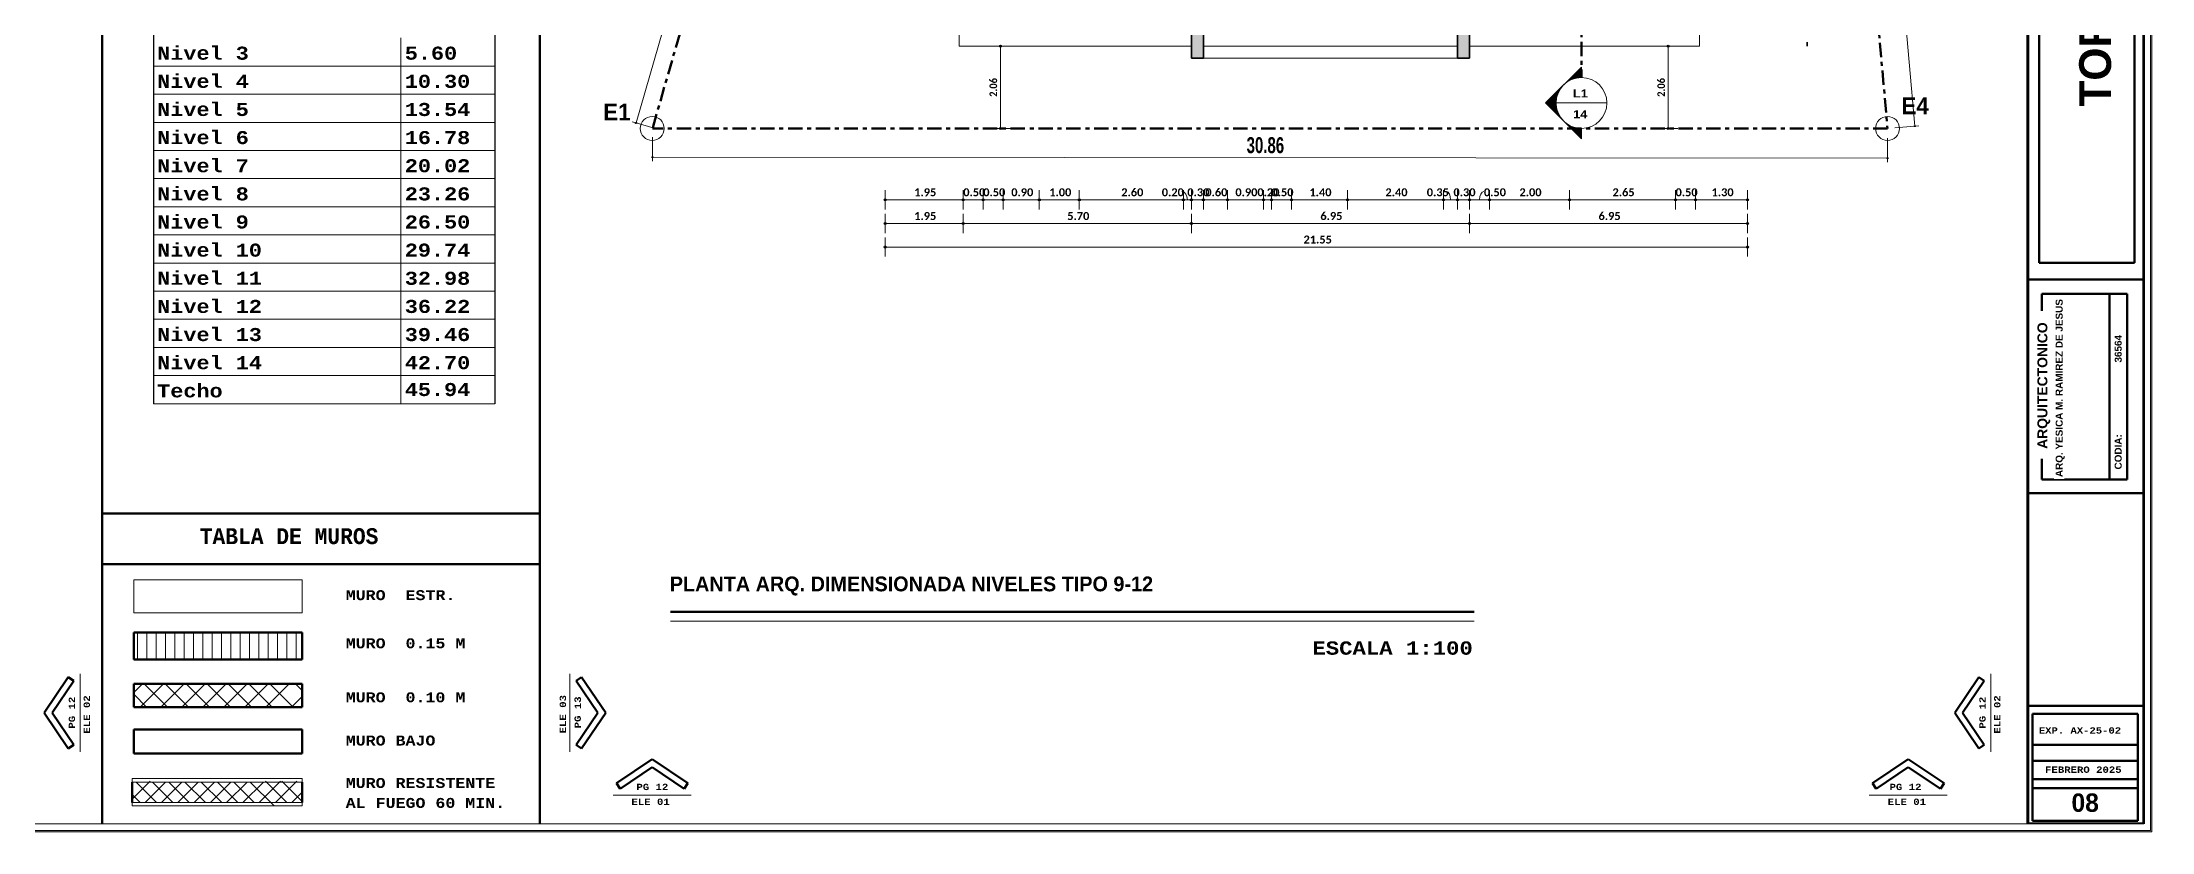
# Model space of a CAD drawing. Header units: metres. Extents: x -144 to 1000, y -717 to 29.
# Drawn here: x 666.9 to 719.6, y -589.1 to -569.4 of the extents above; entities that cross this region are included whole.
import ezdxf

# ---------------------------------------------------------------- set-up
doc = ezdxf.new("R2010")
doc.units = ezdxf.units.M
doc.linetypes.add('Basculante', pattern=[0.11625, 0.075, -0.04125])
doc.linetypes.add('Dash Dot 3_16_', pattern=[0.595313, 0.357187, -0.119063, 0, -0.119063])
doc.layers.get('0').update_dxf_attribs({"color": 1})
for name, color, linetype, lineweight in [('A-ANNO-DIMS', 1, 'Continuous', 9), ('A-DETL', 1, 'Continuous', 9), ('A-DETL-THIN', 1, 'Continuous', 9), ('A-DETL-WIDE', 1, 'Continuous', 100), ('A-WALL', 4, 'Continuous', 9), ('G-ANNO-SCHD', 1, 'Continuous', 9), ('G-ANNO-SYMB', 1, 'Continuous', 9), ('G-ANNO-TEXT', 2, 'Continuous', 9), ('G-ANNO-TTLB', 3, 'Continuous', 18), ('G-ANNO-TTLB-WIDE', 1, 'Continuous', 70), ('G-IMPT', 1, 'Continuous', 9)]:
    doc.layers.add(name, color=color, linetype=linetype, lineweight=lineweight)
doc.layers.add('A-WALL-PATT', color=7, linetype='Continuous', lineweight=35, true_color=0x9c9c9c)
doc.styles.add('Arial Black', font='', dxfattribs={"height": 0.15})
doc.styles.add('Arial_B', font='arialbd.ttf', dxfattribs={"height": 0.0025})
doc.styles.add('Arial_B_1', font='arialbd.ttf', dxfattribs={"height": 0.001786})
doc.styles.add('Britannic Bold_B', font='', dxfattribs={"width": 0.7})
doc.styles.add('Britannic Bold_B_1', font='', dxfattribs={"width": 0.7, "height": 0.4})
doc.styles.add('Britannic Bold_B_4', font='', dxfattribs={"height": 0.004465})
doc.styles.add('Britannic Bold_B_6', font='', dxfattribs={"height": 0.005})
doc.styles.add('Britannic Bold_B_8', font='', dxfattribs={"height": 0.006})
doc.styles.add('Calibri_B_5', font='calibrib.ttf', dxfattribs={"height": 0.66})
doc.styles.add('Calibri_B_6', font='calibrib.ttf', dxfattribs={"width": 0.9})
doc.styles.add('Courier New_B_2', font='courbd.ttf', dxfattribs={"height": 0.0016})
doc.styles.add('Courier New_B_3', font='courbd.ttf', dxfattribs={"height": 0.2625})
doc.styles.add('Courier New_B_4', font='courbd.ttf', dxfattribs={"height": 0.001587})
doc.styles.add('Courier New_B_5', font='courbd.ttf', dxfattribs={"width": 0.8, "height": 0.51})
doc.styles.add('Courier New_B_6', font='courbd.ttf', dxfattribs={"height": 0.002})
doc.styles.add('Courier New_B_8', font='courbd.ttf', dxfattribs={"height": 0.0035})
doc.styles.add('Courier New_B_9', font='courbd.ttf', dxfattribs={"height": 0.003591})
doc.styles.get('Arial Black').set_extended_font_data('Arial Black')
doc.styles.get('Britannic Bold_B').set_extended_font_data('Britannic Bold', bold=True)
doc.styles.get('Britannic Bold_B_1').set_extended_font_data('Britannic Bold', bold=True)
doc.styles.get('Britannic Bold_B_4').set_extended_font_data('Britannic Bold', bold=True)
doc.styles.get('Britannic Bold_B_6').set_extended_font_data('Britannic Bold', bold=True)
doc.styles.get('Britannic Bold_B_8').set_extended_font_data('Britannic Bold', bold=True)

# ---------------------------------------------------------------- blocks, each defined once
blk = doc.blocks.new('tarjeta de nathalie 00')
at = {"layer": 'G-IMPT', "lineweight": 9}
h = blk.add_hatch(color=3, dxfattribs=at)
h.paths.add_polyline_path([(-145.23888, -717.38489), (-145.21019, -717.38489), (-145.21019, -716.89355), (-145.21019, -716.79934), (-145.23888, -716.79934), (-145.23888, -716.89379)])
h.paths.add_polyline_path([(-145.20996, -716.7991), (-145.20996, -717.3851), (-145.2392, -717.3851), (-145.2392, -716.7991)])
h.paths.add_polyline_path([(-145.23902, -717.3868), (-145.20826, -717.3868), (-145.20826, -716.7974), (-145.2392, -716.7974), (-146.09866, -716.7974), (-146.09866, -717.3868)])
h.paths.add_polyline_path([(-145.20795, -716.79707), (-145.20795, -717.3871), (-146.09898, -717.3871), (-146.09898, -716.79707)])
at = {"layer": 'G-ANNO-TTLB', "color": 3}
for p, q in [((-145.20826, -716.7974), (-145.20826, -717.3868)), ((-145.20795, -717.3871), (-145.20795, -716.79707)), ((-145.20795, -717.38713), (-145.20795, -716.79707)), ((-145.2392, -716.7991), (-145.2392, -717.3851)), ((-145.20996, -717.3851), (-145.20996, -716.7991)), ((-145.23888, -717.38489), (-145.23888, -716.89379)), ((-145.21019, -716.89355), (-145.21019, -717.38489)), ((-146.09898, -717.3871), (-145.20795, -717.3871)), ((-146.09898, -717.38713), (-145.20795, -717.38713)), ((-145.20996, -717.3851), (-146.09696, -717.3851)), ((-145.2392, -717.3851), (-145.20996, -717.3851)), ((-145.20826, -717.3868), (-145.23902, -717.3868)), ((-145.21019, -717.38489), (-145.23888, -717.38489))]:
    blk.add_line(p, q, dxfattribs=at)
at = {"layer": 'G-ANNO-TTLB'}
blk.add_line((-145.23902, -717.3868), (-146.09866, -717.3868), dxfattribs=at)
at = {"layer": 'G-ANNO-TTLB-WIDE', "color": 3}
for p, q in [((-145.2392, -716.7991), (-145.2392, -717.3851)), ((-145.20996, -716.7991), (-145.20996, -717.3851)), ((-145.21233, -717.24403), (-145.21233, -717.0241)), ((-145.23627, -717.16403), (-145.23627, -717.24403)), ((-145.23627, -717.24403), (-145.21233, -717.24403)), ((-145.2392, -717.24821), (-145.20996, -717.24821)), ((-145.2392, -717.30194), (-145.2392, -717.24821)), ((-145.20996, -717.24821), (-145.20996, -717.30194)), ((-145.23559, -717.25789), (-145.23559, -717.25185)), ((-145.23559, -717.25185), (-145.21413, -717.25185)), ((-145.21856, -717.29848), (-145.21856, -717.25185)), ((-145.21413, -717.25185), (-145.21413, -717.29848)), ((-145.23559, -717.29848), (-145.23559, -717.29331)), ((-145.20996, -717.30194), (-145.2392, -717.30194)), ((-145.21413, -717.29848), (-145.23559, -717.29848)), ((-145.2392, -717.35541), (-145.20996, -717.35541)), ((-145.23791, -717.35747), (-145.21146, -717.35747)), ((-145.23791, -717.3844), (-145.23791, -717.35747)), ((-145.21146, -717.35747), (-145.21146, -717.3844)), ((-145.23791, -717.36524), (-145.23791, -717.36926)), ((-145.21146, -717.36524), (-145.23791, -717.36524)), ((-145.21146, -717.36926), (-145.21146, -717.36524)), ((-145.23791, -717.36926), (-145.21146, -717.36926)), ((-145.23791, -717.3739), (-145.22469, -717.3739)), ((-145.23791, -717.3844), (-145.23791, -717.3739)), ((-145.23791, -717.3739), (-145.21146, -717.3739)), ((-145.23791, -717.37615), (-145.23791, -717.3739)), ((-145.21146, -717.37615), (-145.23791, -717.37615)), ((-145.22469, -717.3739), (-145.21146, -717.3739)), ((-145.21146, -717.3739), (-145.21146, -717.3844)), ((-145.21146, -717.3739), (-145.21146, -717.37615)), ((-145.21146, -717.3844), (-145.23791, -717.3844)), ((-145.22469, -717.3844), (-145.23791, -717.3844)), ((-145.21146, -717.3844), (-145.22469, -717.3844))]:
    blk.add_line(p, q, dxfattribs=at)
at = {"layer": 'G-ANNO-TTLB', "lineweight": 9, "attachment_point": 1}
for s, insert, char_height, width, style in [('EXP. AX-25-02', (-145.23635, -717.36083), 0.0015875, 0.027097, 'Courier New_B_4'), ('FEBRERO 2025', (-145.23478, -717.37069), 0.0016, 0.0250126, 'Courier New_B_3')]:
    blk.add_mtext(s, dxfattribs=dict(at, insert=insert, char_height=char_height, width=width, style=style))
at = {"layer": 'G-ANNO-TTLB', "lineweight": 9, "attachment_point": 1, "rotation": 90, "bg_fill": 3, "box_fill_scale": 1.25, "bg_fill_color": 256, "bg_fill_true_color": 13158600, "bg_fill_transparency": 0}
for s, insert, char_height, width, style in [('TORRE GIUALCA I', (-145.2262, -717.20472), 0.008, 0.1678172, 'Britannic Bold_B_4'), ('CODIA:                          36564', (-145.2173, -717.29598), 0.0017859, 0.0412887, 'Arial_B_1'), ('ARQUITECTONICO', (-145.2367, -717.2908), 0.0025, 0.0340148, 'Arial_B')]:
    blk.add_mtext(s, dxfattribs=dict(at, insert=insert, char_height=char_height, width=width, style=style))
at = {"layer": 'G-ANNO-TTLB', "lineweight": 9, "insert": (-145.23213, -717.2979), "char_height": 0.0017859, "width": 0.0453611, "attachment_point": 1, "rotation": 90, "style": 'Arial_B_1', "bg_fill": 3, "box_fill_scale": 1.25, "bg_fill_color": 256, "bg_fill_true_color": 13158600, "bg_fill_transparency": 0}
blk.add_mtext('\\pxt4;ARQ. YESICA M. RAMIREZ DE JESUS', dxfattribs=at)
blk = doc.blocks.new('A$C4d52d4f2')
for p, q in [((-0.50224, -0.34445), (-0.50224, -0.48242)), ((-0.41646, -0.34445), (-0.41646, -0.48242))]:
    blk.add_line(p, q)
at = {"layer": 'A-DETL', "color": 8, "lineweight": 18, "true_color": 0x808080}
for p, q in [((-0.50624, -0.54672), (-0.50624, -0.53997)), ((-0.5039, -0.54672), (-0.5039, -0.53997)), ((-0.50155, -0.54672), (-0.50155, -0.53997)), ((-0.49921, -0.54672), (-0.49921, -0.53997)), ((-0.49686, -0.54672), (-0.49686, -0.53997)), ((-0.49452, -0.54672), (-0.49452, -0.53997)), ((-0.49217, -0.54672), (-0.49217, -0.53997)), ((-0.48983, -0.54672), (-0.48983, -0.53997)), ((-0.48748, -0.54672), (-0.48748, -0.53997)), ((-0.48514, -0.54672), (-0.48514, -0.53997)), ((-0.48279, -0.54672), (-0.48279, -0.53997)), ((-0.48045, -0.54672), (-0.48045, -0.53997)), ((-0.4781, -0.54672), (-0.4781, -0.53997)), ((-0.47576, -0.54672), (-0.47576, -0.53997)), ((-0.47341, -0.54672), (-0.47341, -0.53997)), ((-0.47338, -0.54672), (-0.47338, -0.53997)), ((-0.47107, -0.54672), (-0.47107, -0.53997)), ((-0.46872, -0.54672), (-0.46872, -0.53997)), ((-0.46869, -0.54672), (-0.46869, -0.53997)), ((-0.46638, -0.54672), (-0.46638, -0.53997)), ((-0.46634, -0.54672), (-0.46634, -0.53997)), ((-0.50716, -0.55504), (-0.50499, -0.55287)), ((-0.50716, -0.55551), (-0.50393, -0.55874)), ((-0.50558, -0.55874), (-0.49972, -0.55287)), ((-0.50453, -0.55287), (-0.49867, -0.55874)), ((-0.50032, -0.55874), (-0.49446, -0.55287)), ((-0.49927, -0.55287), (-0.4934, -0.55874)), ((-0.49506, -0.55874), (-0.48919, -0.55287)), ((-0.494, -0.55287), (-0.48814, -0.55874)), ((-0.48979, -0.55874), (-0.48393, -0.55287)), ((-0.48874, -0.55287), (-0.48288, -0.55874)), ((-0.48453, -0.55874), (-0.47866, -0.55287)), ((-0.48347, -0.55287), (-0.47761, -0.55874)), ((-0.47926, -0.55874), (-0.4734, -0.55287)), ((-0.47821, -0.55287), (-0.47235, -0.55874)), ((-0.474, -0.55874), (-0.46813, -0.55287)), ((-0.47294, -0.55287), (-0.46708, -0.55874)), ((-0.46755, -0.55874), (-0.46485, -0.55604)), ((-0.4665, -0.55287), (-0.46485, -0.55452)), ((-0.50753, -0.58186), (-0.50305, -0.57738)), ((-0.50658, -0.57759), (-0.50153, -0.58264)), ((-0.50421, -0.58264), (-0.49917, -0.57759)), ((-0.50248, -0.57759), (-0.49744, -0.58264)), ((-0.50012, -0.58264), (-0.49507, -0.57759)), ((-0.49839, -0.57759), (-0.49334, -0.58264)), ((-0.49602, -0.58264), (-0.49098, -0.57759)), ((-0.49429, -0.57759), (-0.48925, -0.58264)), ((-0.49193, -0.58264), (-0.48688, -0.57759)), ((-0.4902, -0.57759), (-0.48515, -0.58264)), ((-0.48783, -0.58264), (-0.48279, -0.57759)), ((-0.4861, -0.57759), (-0.48106, -0.58264)), ((-0.48374, -0.58264), (-0.47869, -0.57759)), ((-0.48201, -0.57759), (-0.47696, -0.58264)), ((-0.47964, -0.58264), (-0.4746, -0.57759)), ((-0.47791, -0.57759), (-0.47191, -0.58359)), ((-0.47555, -0.58264), (-0.47029, -0.57738)), ((-0.47555, -0.58264), (-0.4705, -0.57759)), ((-0.47403, -0.57738), (-0.46877, -0.58264)), ((-0.47145, -0.58264), (-0.46619, -0.57738)), ((-0.46993, -0.57738), (-0.46485, -0.58246)), ((-0.50753, -0.58073), (-0.50563, -0.58264)), ((-0.46736, -0.58264), (-0.46485, -0.58014))]:
    blk.add_line(p, q, dxfattribs=at)
at = {"layer": 'A-DETL', "color": 7, "lineweight": 100}
for p, q in [((-0.52361, -0.55119), (-0.52968, -0.56017)), ((-0.52361, -0.55119), (-0.52224, -0.55211)), ((-0.39461, -0.55119), (-0.39598, -0.55211)), ((-0.39461, -0.55119), (-0.38855, -0.56017)), ((-0.04347, -0.55119), (-0.04953, -0.56017)), ((-0.04347, -0.55119), (-0.0421, -0.55211)), ((-0.52224, -0.55211), (-0.52768, -0.56017)), ((-0.39598, -0.55211), (-0.39054, -0.56017)), ((-0.0421, -0.55211), (-0.04754, -0.56017)), ((-0.52361, -0.56916), (-0.52968, -0.56017)), ((-0.52224, -0.56824), (-0.52768, -0.56017)), ((-0.39598, -0.56824), (-0.39054, -0.56017)), ((-0.39461, -0.56916), (-0.38855, -0.56017)), ((-0.04347, -0.56916), (-0.04953, -0.56017)), ((-0.0421, -0.56824), (-0.04754, -0.56017)), ((-0.52361, -0.56916), (-0.52224, -0.56824)), ((-0.39461, -0.56916), (-0.39598, -0.56824)), ((-0.38587, -0.5779), (-0.37688, -0.57184)), ((-0.36789, -0.5779), (-0.37688, -0.57184)), ((-0.07018, -0.5779), (-0.0612, -0.57184)), ((-0.05221, -0.5779), (-0.0612, -0.57184)), ((-0.04347, -0.56916), (-0.0421, -0.56824)), ((-0.38494, -0.57927), (-0.37688, -0.57383)), ((-0.36882, -0.57927), (-0.37688, -0.57383)), ((-0.06926, -0.57927), (-0.0612, -0.57383)), ((-0.05314, -0.57927), (-0.0612, -0.57383)), ((-0.38587, -0.5779), (-0.38494, -0.57927)), ((-0.36789, -0.5779), (-0.36882, -0.57927)), ((-0.07018, -0.5779), (-0.06926, -0.57927)), ((-0.05221, -0.5779), (-0.05314, -0.57927))]:
    blk.add_line(p, q, dxfattribs=at)
at = {"layer": 'A-DETL-THIN'}
for p, q in [((-0.44001, -0.39042), (-0.44001, -0.3975)), ((-0.44001, -0.3975), (-0.50224, -0.3975)), ((-0.41646, -0.3975), (-0.44001, -0.3975)), ((-0.44001, -0.3975), (-0.44001, -0.40457)), ((-0.44001, -0.40457), (-0.50224, -0.40457)), ((-0.41646, -0.40457), (-0.44001, -0.40457)), ((-0.44001, -0.40457), (-0.44001, -0.41165)), ((-0.44001, -0.41165), (-0.50224, -0.41165)), ((-0.41646, -0.41165), (-0.44001, -0.41165)), ((-0.44001, -0.41165), (-0.44001, -0.41873)), ((-0.44001, -0.41873), (-0.50224, -0.41873)), ((-0.41646, -0.41873), (-0.44001, -0.41873)), ((-0.44001, -0.41873), (-0.44001, -0.42581)), ((-0.44001, -0.42581), (-0.50224, -0.42581)), ((-0.41646, -0.42581), (-0.44001, -0.42581)), ((-0.44001, -0.42581), (-0.44001, -0.43288)), ((-0.44001, -0.43288), (-0.50224, -0.43288)), ((-0.41646, -0.43288), (-0.44001, -0.43288)), ((-0.44001, -0.43288), (-0.44001, -0.43996)), ((-0.44001, -0.43996), (-0.50224, -0.43996)), ((-0.41646, -0.43996), (-0.44001, -0.43996)), ((-0.44001, -0.43996), (-0.44001, -0.44704)), ((-0.44001, -0.44704), (-0.50224, -0.44704)), ((-0.41646, -0.44704), (-0.44001, -0.44704)), ((-0.44001, -0.44704), (-0.44001, -0.45411)), ((-0.44001, -0.45411), (-0.50224, -0.45411)), ((-0.41646, -0.45411), (-0.44001, -0.45411)), ((-0.44001, -0.45411), (-0.44001, -0.46119)), ((-0.44001, -0.46119), (-0.50224, -0.46119)), ((-0.44001, -0.46119), (-0.44001, -0.46827)), ((-0.41646, -0.46119), (-0.44001, -0.46119)), ((-0.44001, -0.46827), (-0.50224, -0.46827)), ((-0.41646, -0.46827), (-0.44001, -0.46827)), ((-0.44001, -0.46827), (-0.44001, -0.47535)), ((-0.44001, -0.47535), (-0.50224, -0.47535)), ((-0.41646, -0.47535), (-0.44001, -0.47535)), ((-0.44001, -0.47535), (-0.44001, -0.48242)), ((-0.44001, -0.48242), (-0.50224, -0.48242)), ((-0.41646, -0.48242), (-0.44001, -0.48242))]:
    blk.add_line(p, q, dxfattribs=at)
at = {"layer": 'A-DETL-THIN', "lineweight": 18}
for p, q in [((-0.46485, -0.52673), (-0.50716, -0.52673)), ((-0.50716, -0.52673), (-0.50716, -0.535)), ((-0.46485, -0.535), (-0.46485, -0.52673)), ((-0.50716, -0.535), (-0.46485, -0.535)), ((-0.52061, -0.55038), (-0.52061, -0.56996)), ((-0.39761, -0.55038), (-0.39761, -0.56996)), ((-0.04047, -0.55038), (-0.04047, -0.56996)), ((-0.50753, -0.5767), (-0.50753, -0.57759)), ((-0.46485, -0.5767), (-0.50753, -0.5767)), ((-0.50753, -0.57759), (-0.46485, -0.57759)), ((-0.46485, -0.57759), (-0.46485, -0.5767)), ((-0.50753, -0.5827), (-0.50753, -0.58359)), ((-0.46485, -0.5827), (-0.50753, -0.5827)), ((-0.46485, -0.58359), (-0.46485, -0.5827)), ((-0.36709, -0.58091), (-0.38667, -0.58091)), ((-0.07099, -0.58091), (-0.05141, -0.58091)), ((-0.50753, -0.58359), (-0.46485, -0.58359))]:
    blk.add_line(p, q, dxfattribs=at)
at = {"layer": 'A-DETL-WIDE'}
for p, q in [((-0.51513, -0.58802), (-0.51513, -0.00202)), ((-0.40513, -0.58802), (-0.40513, -0.00202)), ((-0.51513, -0.51005), (-0.51513, -0.52277)), ((-0.40513, -0.51005), (-0.51513, -0.51005)), ((-0.40513, -0.52277), (-0.40513, -0.51005)), ((-0.40513, -0.52277), (-0.51513, -0.52277)), ((-0.51513, -0.52277), (-0.40513, -0.52277)), ((-0.50716, -0.53997), (-0.50716, -0.54672)), ((-0.46485, -0.53997), (-0.50716, -0.53997)), ((-0.46485, -0.54672), (-0.46485, -0.53997)), ((-0.50716, -0.54672), (-0.46485, -0.54672)), ((-0.50716, -0.55287), (-0.50716, -0.55874)), ((-0.46485, -0.55287), (-0.50716, -0.55287)), ((-0.46485, -0.55874), (-0.46485, -0.55287)), ((-0.50716, -0.55874), (-0.46485, -0.55874)), ((-0.46485, -0.56436), (-0.50716, -0.56436)), ((-0.50716, -0.56436), (-0.50716, -0.57042)), ((-0.46485, -0.57042), (-0.46485, -0.56436)), ((-0.50716, -0.57042), (-0.46485, -0.57042)), ((-0.50753, -0.57759), (-0.50753, -0.5827)), ((-0.46485, -0.5827), (-0.46485, -0.57759))]:
    blk.add_line(p, q, dxfattribs=at)
at = {"layer": 'G-ANNO-SCHD', "char_height": 0.003283, "attachment_point": 1, "line_spacing_factor": 1.118013, "style": 'Courier New_B_9'}
for s, insert, width in [('Nivel 3', (-0.50128, -0.39261), 0.03515), ('5.60', (-0.43905, -0.39261), 0.0123581), ('Nivel 4', (-0.50128, -0.39969), 0.0305443), ('10.30', (-0.43905, -0.39969), 0.0154477), ('Nivel 5', (-0.50128, -0.40677), 0.0322239), ('13.54', (-0.43905, -0.40677), 0.0154477), ('Nivel 6', (-0.50128, -0.41384), 0.032651), ('16.78', (-0.43905, -0.41384), 0.0140758), ('Nivel 7', (-0.50128, -0.42092), 0.0322239), ('20.02', (-0.43905, -0.42092), 0.0153562), ('Nivel 8', (-0.50128, -0.428), 0.032651), ('23.26', (-0.43905, -0.428), 0.0154477), ('Nivel 9', (-0.50128, -0.43507), 0.0322239), ('26.50', (-0.43905, -0.43507), 0.0154477), ('Nivel 10', (-0.50128, -0.44215), 0.032651), ('29.74', (-0.43905, -0.44215), 0.0154477), ('Nivel 11', (-0.50128, -0.44923), 0.0322239), ('32.98', (-0.43905, -0.44923), 0.0151733), ('Nivel 12', (-0.50128, -0.45631), 0.032651), ('36.22', (-0.43905, -0.45631), 0.0154477), ('Nivel 13', (-0.50128, -0.46338), 0.0322239), ('39.46', (-0.43905, -0.46338), 0.0154477), ('Nivel 14', (-0.50128, -0.47046), 0.032651), ('42.70', (-0.43905, -0.47046), 0.0154477), ('45.94', (-0.43905, -0.47721), 0.0154477), ('Techo', (-0.50128, -0.47754), 0.032651)]:
    blk.add_mtext(s, dxfattribs=dict(at, insert=insert, width=width))
at = {"layer": 'G-ANNO-TEXT', "attachment_point": 1}
for s, insert, char_height, width, style in [('TABLA DE MUROS', (-0.49058, -0.51373), 0.004, 0.0718312, 'Courier New_B_5'), ('MURO  ESTR.', (-0.4539, -0.52932), 0.0025, 0.0282194, 'Courier New_B_6'), ('MURO  0.15 M', (-0.4539, -0.54143), 0.0025, 0.0307848, 'Courier New_B_6'), ('MURO  0.10 M', (-0.4539, -0.55502), 0.0025, 0.0307848, 'Courier New_B_6'), ('MURO BAJO', (-0.4539, -0.56589), 0.0025, 0.0230886, 'Courier New_B_6'), ('MURO RESISTENTE', (-0.4539, -0.57656), 0.0025, 0.038481, 'Courier New_B_6'), ('AL FUEGO 60 MIN.', (-0.4539, -0.58158), 0.0025, 0.0410464, 'Courier New_B_6'), ('ELE 01', (-0.38209, -0.58174), 0.0016, 0.0125063, 'Courier New_B_2'), ('PG 12', (-0.38084, -0.57801), 0.0016, 0.0104219, 'Courier New_B_2'), ('ELE 01', (-0.06637, -0.58174), 0.0016, 0.0125063, 'Courier New_B_2'), ('PG 12', (-0.0659, -0.57801), 0.0016, 0.0104219, 'Courier New_B_2')]:
    blk.add_mtext(s, dxfattribs=dict(at, insert=insert, char_height=char_height, width=width, style=style))
at = {"layer": 'G-ANNO-TEXT', "char_height": 0.0016, "attachment_point": 1, "rotation": 90, "style": 'Courier New_B_2'}
for s, insert, width in [('PG 12', (-0.52351, -0.56414), 0.0104219), ('ELE 02', (-0.51978, -0.56539), 0.0125063), ('ELE 03', (-0.40012, -0.56532), 0.0125063), ('PG 13', (-0.3964, -0.56407), 0.0104219), ('PG 12', (-0.04336, -0.56414), 0.0104219), ('ELE 02', (-0.03963, -0.56539), 0.0125063)]:
    blk.add_mtext(s, dxfattribs=dict(at, insert=insert, width=width))
blk = doc.blocks.new('S')
at = {"layer": 'A-ANNO-DIMS', "lineweight": 25, "true_color": 0x0000ff}
h = blk.add_hatch(color=5, dxfattribs=at)
edge = h.paths.add_edge_path()
edge.add_arc((680.078, -508.698), 0.025, 0, 360)
h = blk.add_hatch(color=5, dxfattribs=at)
edge = h.paths.add_edge_path()
edge.add_arc((696.766, -508.698), 0.025, 0, 360)
h = blk.add_hatch(color=5, dxfattribs=at)
edge = h.paths.add_edge_path()
edge.add_arc((670.973, -510.62), 0.015, 0, 360)
h = blk.add_hatch(color=5, dxfattribs=at)
edge = h.paths.add_edge_path()
edge.add_arc((680.078, -510.757), 0.025, 0, 360)
h = blk.add_hatch(color=5, dxfattribs=at)
edge = h.paths.add_edge_path()
edge.add_arc((696.766, -510.757), 0.025, 0, 360)
h = blk.add_hatch(color=5, dxfattribs=at)
edge = h.paths.add_edge_path()
edge.add_arc((702.927, -510.697), 0.015, 0, 360)
h = blk.add_hatch(color=5, dxfattribs=at)
edge = h.paths.add_edge_path()
edge.add_arc((671.382, -511.473), 0.015, 0, 360)
h = blk.add_hatch(color=5, dxfattribs=at)
edge = h.paths.add_edge_path()
edge.add_arc((702.244, -511.497), 0.015, 0, 360)
at = {"layer": 'A-ANNO-DIMS', "lineweight": 25}
h = blk.add_hatch(color=256, dxfattribs=at)
edge = h.paths.add_edge_path()
edge.add_arc((677.199, -512.54), 0.025, 0, 360)
h = blk.add_hatch(color=256, dxfattribs=at)
edge = h.paths.add_edge_path()
edge.add_arc((679.149, -512.54), 0.025, 0, 360)
h = blk.add_hatch(color=256, dxfattribs=at)
edge = h.paths.add_edge_path()
edge.add_arc((679.149, -512.54), 0.025, 0, 360)
h = blk.add_hatch(color=256, dxfattribs=at)
edge = h.paths.add_edge_path()
edge.add_arc((679.649, -512.54), 0.025, 0, 360)
h = blk.add_hatch(color=256, dxfattribs=at)
edge = h.paths.add_edge_path()
edge.add_arc((679.649, -512.54), 0.025, 0, 360)
h = blk.add_hatch(color=256, dxfattribs=at)
edge = h.paths.add_edge_path()
edge.add_arc((680.149, -512.54), 0.025, 0, 360)
h = blk.add_hatch(color=256, dxfattribs=at)
edge = h.paths.add_edge_path()
edge.add_arc((680.149, -512.54), 0.025, 0, 360)
h = blk.add_hatch(color=256, dxfattribs=at)
edge = h.paths.add_edge_path()
edge.add_arc((681.049, -512.54), 0.025, 0, 360)
h = blk.add_hatch(color=256, dxfattribs=at)
edge = h.paths.add_edge_path()
edge.add_arc((681.049, -512.54), 0.025, 0, 360)
h = blk.add_hatch(color=256, dxfattribs=at)
edge = h.paths.add_edge_path()
edge.add_arc((682.049, -512.54), 0.025, 0, 360)
h = blk.add_hatch(color=256, dxfattribs=at)
edge = h.paths.add_edge_path()
edge.add_arc((682.049, -512.54), 0.025, 0, 360)
h = blk.add_hatch(color=256, dxfattribs=at)
edge = h.paths.add_edge_path()
edge.add_arc((684.649, -512.54), 0.025, 0, 360)
h = blk.add_hatch(color=256, dxfattribs=at)
edge = h.paths.add_edge_path()
edge.add_arc((684.649, -512.54), 0.025, 0, 360)
h = blk.add_hatch(color=256, dxfattribs=at)
edge = h.paths.add_edge_path()
edge.add_arc((684.849, -512.54), 0.025, 0, 360)
h = blk.add_hatch(color=256, dxfattribs=at)
edge = h.paths.add_edge_path()
edge.add_arc((684.849, -512.54), 0.025, 0, 360)
h = blk.add_hatch(color=256, dxfattribs=at)
edge = h.paths.add_edge_path()
edge.add_arc((685.149, -512.54), 0.025, 0, 360)
h = blk.add_hatch(color=256, dxfattribs=at)
edge = h.paths.add_edge_path()
edge.add_arc((685.149, -512.54), 0.025, 0, 360)
h = blk.add_hatch(color=256, dxfattribs=at)
edge = h.paths.add_edge_path()
edge.add_arc((685.749, -512.54), 0.025, 0, 360)
h = blk.add_hatch(color=256, dxfattribs=at)
edge = h.paths.add_edge_path()
edge.add_arc((685.749, -512.54), 0.025, 0, 360)
h = blk.add_hatch(color=256, dxfattribs=at)
edge = h.paths.add_edge_path()
edge.add_arc((686.649, -512.54), 0.025, 0, 360)
h = blk.add_hatch(color=256, dxfattribs=at)
edge = h.paths.add_edge_path()
edge.add_arc((686.649, -512.54), 0.025, 0, 360)
h = blk.add_hatch(color=256, dxfattribs=at)
edge = h.paths.add_edge_path()
edge.add_arc((686.849, -512.54), 0.025, 0, 360)
h = blk.add_hatch(color=256, dxfattribs=at)
edge = h.paths.add_edge_path()
edge.add_arc((686.849, -512.54), 0.025, 0, 360)
h = blk.add_hatch(color=256, dxfattribs=at)
edge = h.paths.add_edge_path()
edge.add_arc((687.349, -512.54), 0.025, 0, 360)
h = blk.add_hatch(color=256, dxfattribs=at)
edge = h.paths.add_edge_path()
edge.add_arc((687.349, -512.54), 0.025, 0, 360)
h = blk.add_hatch(color=256, dxfattribs=at)
edge = h.paths.add_edge_path()
edge.add_arc((688.749, -512.54), 0.025, 0, 360)
h = blk.add_hatch(color=256, dxfattribs=at)
edge = h.paths.add_edge_path()
edge.add_arc((688.749, -512.54), 0.025, 0, 360)
h = blk.add_hatch(color=256, dxfattribs=at)
edge = h.paths.add_edge_path()
edge.add_arc((691.149, -512.54), 0.025, 0, 360)
h = blk.add_hatch(color=256, dxfattribs=at)
edge = h.paths.add_edge_path()
edge.add_arc((691.149, -512.54), 0.025, 0, 360)
h = blk.add_hatch(color=256, dxfattribs=at)
edge = h.paths.add_edge_path()
edge.add_arc((691.499, -512.54), 0.025, 0, 360)
h = blk.add_hatch(color=256, dxfattribs=at)
edge = h.paths.add_edge_path()
edge.add_arc((691.499, -512.54), 0.025, 0, 360)
h = blk.add_hatch(color=256, dxfattribs=at)
edge = h.paths.add_edge_path()
edge.add_arc((691.799, -512.54), 0.025, 0, 360)
h = blk.add_hatch(color=256, dxfattribs=at)
edge = h.paths.add_edge_path()
edge.add_arc((691.799, -512.54), 0.025, 0, 360)
h = blk.add_hatch(color=256, dxfattribs=at)
edge = h.paths.add_edge_path()
edge.add_arc((692.299, -512.54), 0.025, 0, 360)
h = blk.add_hatch(color=256, dxfattribs=at)
edge = h.paths.add_edge_path()
edge.add_arc((692.299, -512.54), 0.025, 0, 360)
h = blk.add_hatch(color=256, dxfattribs=at)
edge = h.paths.add_edge_path()
edge.add_arc((694.299, -512.54), 0.025, 0, 360)
h = blk.add_hatch(color=256, dxfattribs=at)
edge = h.paths.add_edge_path()
edge.add_arc((694.299, -512.54), 0.025, 0, 360)
h = blk.add_hatch(color=256, dxfattribs=at)
edge = h.paths.add_edge_path()
edge.add_arc((696.949, -512.54), 0.025, 0, 360)
h = blk.add_hatch(color=256, dxfattribs=at)
edge = h.paths.add_edge_path()
edge.add_arc((696.949, -512.54), 0.025, 0, 360)
h = blk.add_hatch(color=256, dxfattribs=at)
edge = h.paths.add_edge_path()
edge.add_arc((697.449, -512.54), 0.025, 0, 360)
h = blk.add_hatch(color=256, dxfattribs=at)
edge = h.paths.add_edge_path()
edge.add_arc((697.449, -512.54), 0.025, 0, 360)
h = blk.add_hatch(color=256, dxfattribs=at)
edge = h.paths.add_edge_path()
edge.add_arc((698.749, -512.54), 0.025, 0, 360)
h = blk.add_hatch(color=256, dxfattribs=at)
edge = h.paths.add_edge_path()
edge.add_arc((677.199, -513.134), 0.025, 0, 360)
h = blk.add_hatch(color=256, dxfattribs=at)
edge = h.paths.add_edge_path()
edge.add_arc((679.149, -513.134), 0.025, 0, 360)
h = blk.add_hatch(color=256, dxfattribs=at)
edge = h.paths.add_edge_path()
edge.add_arc((679.149, -513.134), 0.025, 0, 360)
h = blk.add_hatch(color=256, dxfattribs=at)
edge = h.paths.add_edge_path()
edge.add_arc((684.849, -513.134), 0.025, 0, 360)
h = blk.add_hatch(color=256, dxfattribs=at)
edge = h.paths.add_edge_path()
edge.add_arc((684.849, -513.134), 0.025, 0, 360)
h = blk.add_hatch(color=256, dxfattribs=at)
edge = h.paths.add_edge_path()
edge.add_arc((691.799, -513.134), 0.025, 0, 360)
h = blk.add_hatch(color=256, dxfattribs=at)
edge = h.paths.add_edge_path()
edge.add_arc((691.799, -513.134), 0.025, 0, 360)
h = blk.add_hatch(color=256, dxfattribs=at)
edge = h.paths.add_edge_path()
edge.add_arc((698.749, -513.134), 0.025, 0, 360)
h = blk.add_hatch(color=256, dxfattribs=at)
edge = h.paths.add_edge_path()
edge.add_arc((677.199, -513.722), 0.025, 0, 360)
h = blk.add_hatch(color=256, dxfattribs=at)
edge = h.paths.add_edge_path()
edge.add_arc((698.749, -513.722), 0.025, 0, 360)
at = {"layer": 'A-WALL-PATT', "lineweight": 5, "true_color": 0x747474}
h = blk.add_hatch(color=8, dxfattribs=at)
h.paths.add_polyline_path([(691.499, -508.998), (691.799, -508.998), (691.799, -507.247), (691.499, -507.249), (691.499, -508.698)])
h.paths.add_polyline_path([(685.149, -508.998), (685.149, -507.247), (684.849, -507.247), (684.849, -508.998)])
at = {"layer": 'G-ANNO-SYMB'}
h = blk.add_hatch(color=256, dxfattribs=at)
edge = h.paths.add_edge_path()
edge.add_line((694.171, -509.647), (694.597, -509.221))
edge.add_line((694.597, -509.221), (694.597, -509.483))
edge.add_arc((694.597, -510.119), 0.636, 90, 132.0784)
h = blk.add_hatch(color=256, dxfattribs=at)
edge = h.paths.add_edge_path()
edge.add_arc((694.597, -510.119), 0.635, 135, 180)
edge.add_line((693.962, -510.119), (693.699, -510.119))
edge.add_line((693.699, -510.119), (694.148, -509.67))
h = blk.add_hatch(color=256, dxfattribs=at)
edge = h.paths.add_edge_path()
edge.add_line((694.148, -510.568), (693.699, -510.119))
edge.add_line((693.699, -510.119), (693.962, -510.119))
edge.add_arc((694.597, -510.119), 0.635, 180, 225)
h = blk.add_hatch(color=256, dxfattribs=at)
edge = h.paths.add_edge_path()
edge.add_arc((694.597, -510.119), 0.636, 227.9216, 270)
edge.add_line((694.597, -510.755), (694.597, -511.017))
edge.add_line((694.597, -511.017), (694.171, -510.591))
at = {"layer": 'A-ANNO-DIMS', "color": 5, "true_color": 0x0000ff}
for p, q in [((700.526, -483.623), (702.927, -510.697)), ((670.973, -510.62), (677.954, -486.328)), ((680.078, -508.698), (679.838, -508.698)), ((680.078, -510.757), (680.078, -508.698)), ((680.078, -508.698), (680.318, -508.698)), ((696.766, -508.698), (696.526, -508.698)), ((696.766, -510.757), (696.766, -508.698)), ((696.766, -508.698), (697.006, -508.698)), ((670.973, -510.62), (670.877, -510.592)), ((670.973, -510.62), (671.453, -510.758)), ((680.078, -510.757), (679.838, -510.757)), ((680.078, -510.757), (680.318, -510.757)), ((696.766, -510.757), (696.526, -510.757)), ((696.766, -510.757), (697.006, -510.757)), ((702.927, -510.697), (702.429, -510.741)), ((702.927, -510.697), (703.026, -510.688)), ((671.382, -511.473), (671.383, -510.973)), ((702.244, -511.497), (702.245, -510.997)), ((702.244, -511.497), (671.382, -511.473)), ((671.382, -511.473), (671.382, -511.573)), ((702.244, -511.497), (702.244, -511.597))]:
    blk.add_line(p, q, dxfattribs=at)
at = {"layer": 'A-ANNO-DIMS'}
for p, q in [((677.199, -512.54), (677.199, -512.3)), ((679.149, -512.54), (679.149, -512.3)), ((679.149, -512.54), (679.149, -512.3)), ((679.649, -512.54), (679.649, -512.3)), ((679.649, -512.54), (679.649, -512.3)), ((680.149, -512.54), (680.149, -512.3)), ((680.149, -512.54), (680.149, -512.3)), ((681.049, -512.54), (681.049, -512.3)), ((681.049, -512.54), (681.049, -512.3)), ((682.049, -512.54), (682.049, -512.3)), ((682.049, -512.54), (682.049, -512.3)), ((684.649, -512.54), (684.649, -512.3)), ((684.649, -512.54), (684.649, -512.3)), ((684.849, -512.54), (684.849, -512.3)), ((684.849, -512.54), (684.849, -512.3)), ((685.149, -512.54), (685.149, -512.3)), ((685.149, -512.54), (685.149, -512.3)), ((685.749, -512.54), (685.749, -512.3)), ((685.749, -512.54), (685.749, -512.3)), ((686.649, -512.54), (686.649, -512.3)), ((686.649, -512.54), (686.649, -512.3)), ((686.849, -512.54), (686.849, -512.3)), ((686.849, -512.54), (686.849, -512.3)), ((687.349, -512.54), (687.349, -512.3)), ((687.349, -512.54), (687.349, -512.3)), ((688.749, -512.54), (688.749, -512.3)), ((688.749, -512.54), (688.749, -512.3)), ((691.149, -512.54), (691.149, -512.3)), ((691.149, -512.54), (691.149, -512.3)), ((691.499, -512.54), (691.499, -512.3)), ((691.499, -512.54), (691.499, -512.3)), ((691.799, -512.54), (691.799, -512.3)), ((691.799, -512.54), (691.799, -512.3)), ((692.299, -512.54), (692.299, -512.3)), ((692.299, -512.54), (692.299, -512.3)), ((694.299, -512.54), (694.299, -512.3)), ((694.299, -512.54), (694.299, -512.3)), ((696.949, -512.54), (696.949, -512.3)), ((696.949, -512.54), (696.949, -512.3)), ((697.449, -512.54), (697.449, -512.3)), ((697.449, -512.54), (697.449, -512.3)), ((698.749, -512.54), (698.749, -512.3)), ((677.199, -512.54), (679.149, -512.54)), ((677.199, -512.54), (677.199, -512.78)), ((677.199, -513.134), (677.199, -512.894)), ((679.149, -512.54), (679.149, -512.78)), ((679.149, -512.54), (679.649, -512.54)), ((679.149, -512.54), (679.149, -512.78)), ((679.149, -513.134), (679.149, -512.894)), ((679.149, -513.134), (679.149, -512.894)), ((679.649, -512.54), (679.649, -512.78)), ((679.649, -512.54), (680.149, -512.54)), ((679.649, -512.54), (679.649, -512.78)), ((680.149, -512.54), (680.149, -512.78)), ((680.149, -512.54), (681.049, -512.54)), ((680.149, -512.54), (680.149, -512.78)), ((681.049, -512.54), (681.049, -512.78)), ((681.049, -512.54), (682.049, -512.54)), ((681.049, -512.54), (681.049, -512.78)), ((682.049, -512.54), (682.049, -512.78)), ((682.049, -512.54), (684.649, -512.54)), ((682.049, -512.54), (682.049, -512.78)), ((684.649, -512.54), (684.649, -512.78)), ((684.649, -512.54), (684.849, -512.54)), ((684.649, -512.54), (684.649, -512.78)), ((684.849, -512.54), (684.849, -512.78)), ((684.849, -512.54), (685.149, -512.54)), ((684.849, -512.54), (684.849, -512.78)), ((684.849, -513.134), (684.849, -512.894)), ((684.849, -513.134), (684.849, -512.894)), ((685.149, -512.54), (685.149, -512.78)), ((685.149, -512.54), (685.749, -512.54)), ((685.149, -512.54), (685.149, -512.78)), ((685.749, -512.54), (685.749, -512.78)), ((685.749, -512.54), (686.649, -512.54)), ((685.749, -512.54), (685.749, -512.78)), ((686.649, -512.54), (686.649, -512.78)), ((686.649, -512.54), (686.849, -512.54)), ((686.649, -512.54), (686.649, -512.78)), ((686.849, -512.54), (686.849, -512.78)), ((686.849, -512.54), (687.349, -512.54)), ((686.849, -512.54), (686.849, -512.78)), ((687.349, -512.54), (687.349, -512.78)), ((687.349, -512.54), (688.749, -512.54)), ((687.349, -512.54), (687.349, -512.78)), ((688.749, -512.54), (688.749, -512.78)), ((688.749, -512.54), (691.149, -512.54)), ((688.749, -512.54), (688.749, -512.78)), ((691.149, -512.54), (691.149, -512.78)), ((691.149, -512.54), (691.499, -512.54)), ((691.149, -512.54), (691.149, -512.78)), ((691.499, -512.54), (691.499, -512.78)), ((691.499, -512.54), (691.799, -512.54)), ((691.499, -512.54), (691.499, -512.78)), ((691.799, -512.54), (691.799, -512.78)), ((691.799, -512.54), (692.299, -512.54)), ((691.799, -512.54), (691.799, -512.78)), ((691.799, -513.134), (691.799, -512.894)), ((691.799, -513.134), (691.799, -512.894)), ((692.299, -512.54), (692.299, -512.78)), ((692.299, -512.54), (694.299, -512.54)), ((692.299, -512.54), (692.299, -512.78)), ((694.299, -512.54), (694.299, -512.78)), ((694.299, -512.54), (696.949, -512.54)), ((694.299, -512.54), (694.299, -512.78)), ((696.949, -512.54), (696.949, -512.78)), ((696.949, -512.54), (697.449, -512.54)), ((696.949, -512.54), (696.949, -512.78)), ((697.449, -512.54), (697.449, -512.78)), ((697.449, -512.54), (698.749, -512.54)), ((697.449, -512.54), (697.449, -512.78)), ((698.749, -512.54), (698.749, -512.78)), ((698.749, -513.134), (698.749, -512.894)), ((677.199, -513.134), (679.149, -513.134)), ((677.199, -513.134), (677.199, -513.374)), ((679.149, -513.134), (679.149, -513.374)), ((679.149, -513.134), (684.849, -513.134)), ((679.149, -513.134), (679.149, -513.374)), ((684.849, -513.134), (684.849, -513.374)), ((684.849, -513.134), (691.799, -513.134)), ((684.849, -513.134), (684.849, -513.374)), ((691.799, -513.134), (691.799, -513.374)), ((691.799, -513.134), (698.749, -513.134)), ((691.799, -513.134), (691.799, -513.374)), ((698.749, -513.134), (698.749, -513.374)), ((677.199, -513.722), (677.199, -513.482)), ((677.199, -513.722), (698.749, -513.722)), ((677.199, -513.722), (677.199, -513.962)), ((698.749, -513.722), (698.749, -513.482)), ((698.749, -513.722), (698.749, -513.962))]:
    blk.add_line(p, q, dxfattribs=at)
at = {"layer": 'A-ANNO-DIMS', "color": 5, "lineweight": 25, "true_color": 0x0000ff}
for centre, radius in [((680.078, -508.698), 0.025), ((696.766, -508.698), 0.025), ((670.973, -510.62), 0.015), ((680.078, -510.757), 0.025), ((696.766, -510.757), 0.025), ((702.927, -510.697), 0.015), ((671.382, -511.473), 0.015), ((702.244, -511.497), 0.015)]:
    blk.add_circle(centre, radius, dxfattribs=at)
at = {"layer": 'A-ANNO-DIMS', "lineweight": 25}
for centre in [(677.199, -512.54), (679.149, -512.54), (679.149, -512.54), (679.649, -512.54), (679.649, -512.54), (680.149, -512.54), (680.149, -512.54), (681.049, -512.54), (681.049, -512.54), (682.049, -512.54), (682.049, -512.54), (684.649, -512.54), (684.649, -512.54), (684.849, -512.54), (684.849, -512.54), (685.149, -512.54), (685.149, -512.54), (685.749, -512.54), (685.749, -512.54), (686.649, -512.54), (686.649, -512.54), (686.849, -512.54), (686.849, -512.54), (687.349, -512.54), (687.349, -512.54), (688.749, -512.54), (688.749, -512.54), (691.149, -512.54), (691.149, -512.54), (691.499, -512.54), (691.499, -512.54), (691.799, -512.54), (691.799, -512.54), (692.299, -512.54), (692.299, -512.54), (694.299, -512.54), (694.299, -512.54), (696.949, -512.54), (696.949, -512.54), (697.449, -512.54), (697.449, -512.54), (698.749, -512.54), (677.199, -513.134), (679.149, -513.134), (679.149, -513.134), (684.849, -513.134), (684.849, -513.134), (691.799, -513.134), (691.799, -513.134), (698.749, -513.134), (677.199, -513.722), (698.749, -513.722)]:
    blk.add_circle(centre, 0.025, dxfattribs=at)
at = {"layer": 'A-ANNO-DIMS'}
for centre, ratio, start_param, end_param in [((684.612, -512.54), 0.676579, 4.712389, 6.283185), ((691.234, -512.54), 0.445314, 4.712389, 6.283185), ((692.159, -512.54), 0.539856, 0, 1.570796)]:
    blk.add_ellipse(centre, major_axis=(0, 0.203), ratio=ratio, start_param=start_param, end_param=end_param, dxfattribs=at)
at = {"layer": 'A-DETL', "color": 7, "linetype": 'Dash Dot 3_16_', "lineweight": 70}
for p, q in [((699.845, -483.683), (702.245, -510.757)), ((671.388, -510.739), (678.369, -486.447)), ((702.245, -510.757), (671.383, -510.757))]:
    blk.add_line(p, q, dxfattribs=at)
at = {"layer": 'A-DETL', "color": 7, "linetype": 'Basculante', "lineweight": 35}
blk.add_line((700.233, -508.598), (700.233, -508.758), dxfattribs=at)
blk.add_line((700.233, -508.598), (700.233, -508.758), dxfattribs=at)
at = {"layer": 'A-DETL-THIN'}
for centre in [(671.376, -510.757), (702.245, -510.757)]:
    blk.add_circle(centre, 0.3, dxfattribs=at)
at = {"layer": 'A-WALL'}
for p, q in [((679.049, -508.698), (679.049, -507.247)), ((697.549, -508.698), (697.549, -507.334)), ((684.849, -508.698), (679.049, -508.698)), ((691.499, -508.698), (685.149, -508.698)), ((697.549, -508.698), (691.799, -508.698)), ((691.499, -508.998), (685.149, -508.998))]:
    blk.add_line(p, q, dxfattribs=at)
at = {"layer": 'A-WALL', "lineweight": 35}
for p, q in [((684.849, -507.247), (684.849, -508.998)), ((685.149, -508.998), (685.149, -507.247)), ((691.499, -507.247), (691.499, -508.998)), ((691.799, -508.998), (691.799, -507.247)), ((684.849, -508.998), (685.149, -508.998)), ((691.499, -508.998), (691.799, -508.998))]:
    blk.add_line(p, q, dxfattribs=at)
at = {"layer": 'G-ANNO-SYMB', "linetype": 'Dash Dot 3_16_', "lineweight": 70}
blk.add_line((694.597, -501.637), (694.597, -509.484), dxfattribs=at)
at = {"layer": 'G-ANNO-SYMB', "lineweight": 18}
for p, q in [((693.699, -510.119), (694.597, -509.221)), ((694.597, -509.221), (694.171, -509.647)), ((694.597, -509.484), (694.597, -509.221)), ((694.597, -509.483), (694.597, -509.221)), ((694.148, -509.67), (693.699, -510.119)), ((693.699, -510.119), (694.597, -511.017)), ((693.962, -510.119), (693.699, -510.119)), ((693.699, -510.119), (694.148, -510.568)), ((693.699, -510.119), (693.962, -510.119)), ((693.962, -510.119), (695.232, -510.119)), ((694.171, -510.591), (694.597, -511.017)), ((694.597, -510.754), (694.597, -511.017)), ((694.597, -511.017), (694.597, -510.755))]:
    blk.add_line(p, q, dxfattribs=at)
for radius, start, end in [(0.635, 90, 270), (0.635, 135, 180), (0.636, 90, 132.0784), (0.635, 270, 90), (0.635, 180, 225), (0.636, 227.9216, 270)]:
    blk.add_arc((694.597, -510.119), radius, start, end, dxfattribs=at)
at = {"layer": 'A-ANNO-DIMS', "color": 5, "true_color": 0x0000ff, "attachment_point": 1}
for s, insert, char_height, width, rotation, line_spacing_factor, style in [('2.06', (679.805, -509.966), 0.19, 0.57208, 90, 1.158048, 'Calibri_B_6'), ('2.06', (696.493, -509.966), 0.19, 0.57208, 90, 1.158048, 'Calibri_B_6'), ('30.86', (686.23, -510.974), 0.4, 1.40028, 359.9548, 1.000203, 'Britannic Bold_B_1')]:
    blk.add_mtext(s, dxfattribs=dict(at, insert=insert, char_height=char_height, width=width, rotation=rotation, line_spacing_factor=line_spacing_factor, style=style))
at = {"layer": 'A-ANNO-DIMS', "char_height": 0.2, "attachment_point": 1, "line_spacing_factor": 1.158048, "style": 'Calibri_B_5'}
for s, insert, width in [('1.95', (677.923, -512.253), 0.60218), ('0.50', (679.149, -512.253), 0.60218), ('0.50', (679.648, -512.253), 0.60218), ('0.90', (680.348, -512.253), 0.60218), ('1.00', (681.298, -512.253), 0.60218), ('2.60', (683.098, -512.253), 0.60218), ('0.20', (684.11, -512.253), 0.60218), ('0.30', (684.748, -512.253), 0.60218), ('0.60', (685.198, -512.253), 0.60218), ('0.90', (685.949, -512.253), 0.60218), ('0.20', (686.499, -512.253), 0.60218), ('0.50', (686.849, -512.253), 0.60218), ('1.40', (687.799, -512.253), 0.60218), ('2.40', (689.699, -512.253), 0.60218), ('0.35', (690.732, -512.253), 0.60218), ('0.30', (691.399, -512.253), 0.60218), ('0.50', (692.159, -512.253), 0.60218), ('2.00', (693.048, -512.253), 0.60218), ('2.65', (695.373, -512.253), 0.60218), ('0.50', (696.948, -512.253), 0.60218), ('1.30', (697.848, -512.253), 0.60218), ('1.95', (677.923, -512.847), 0.60218), ('5.70', (681.748, -512.847), 0.60218), ('6.95', (688.073, -512.847), 0.60218), ('6.95', (695.024, -512.847), 0.60218), ('21.55', (687.652, -513.435), 0.77358)]:
    blk.add_mtext(s, dxfattribs=dict(at, insert=insert, width=width))
at = {"layer": 'G-ANNO-SYMB', "style": 'Arial Black'}
for s, p in [('L1', (694.384, -509.982)), ('14', (694.388, -510.502))]:
    blk.add_text(s, height=0.2, dxfattribs=at).set_placement(p)
at = {"layer": 'G-ANNO-TEXT', "style": 'Britannic Bold_B'}
for s, p in [('E1', (670.15, -510.557)), ('E4', (702.592, -510.4))]:
    blk.add_text(s, height=0.42, dxfattribs=at).set_placement(p)

msp = doc.modelspace()

# ---------------------------------------------------------------- block references
at = {"xscale": 99.43160266323505, "yscale": 99.43160266323505, "zscale": 99.43160266323505}
msp.add_blockref('tarjeta de nathalie 00', (15157.842, 70741.827), dxfattribs=at)

# ---------------------------------------------------------------- next in the draw order: linework, layer by layer
at = {"layer": 'A-DETL', "lineweight": 100, "ltscale": 100}
msp.add_line((682.569, -583.626), (702.652, -583.626), dxfattribs=at)
at = {"layer": 'A-DETL-THIN', "lineweight": 18}
msp.add_line((682.569, -583.857), (702.652, -583.857), dxfattribs=at)

# ---------------------------------------------------------------- next in the draw order: block references
at = {"xscale": 99.43160273753426, "yscale": 99.43160273753426, "zscale": 99.43160273753426}
msp.add_blockref('A$C4d52d4f2', (719.582, -530.45), dxfattribs=at)
at = {"color": 3}
msp.add_blockref('S', (10.733, -60.777), dxfattribs=at)

# ---------------------------------------------------------------- next in the draw order: texts
at = {"layer": 'G-ANNO-TEXT'}
for s, height, style, p in [('PLANTA ARQ. DIMENSIONADA NIVELES TIPO 9-12', 0.37028, 'Britannic Bold_B_8', (682.548, -583.11)), ('ESCALA 1:100', 0.3333, 'Courier New_B_8', (698.607, -584.695))]:
    msp.add_text(s, height=height, dxfattribs=dict(at, style=style)).set_placement(p)
at = {"layer": 'G-ANNO-TTLB', "style": 'Britannic Bold_B_6'}
msp.add_text('08', height=0.4606, dxfattribs=at).set_placement((717.575, -588.625))

doc.saveas('drawing.dxf')
